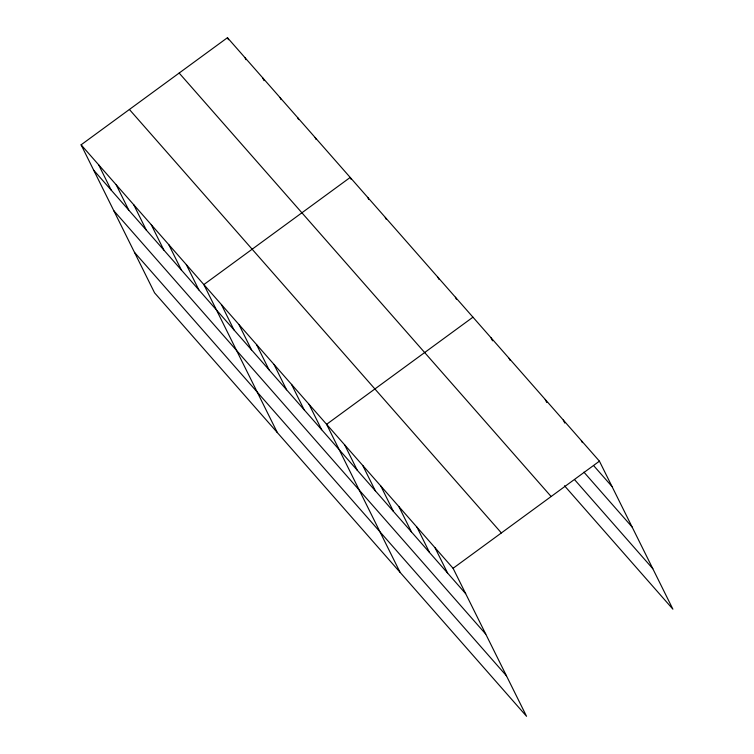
<?xml version="1.0" encoding="UTF-8"?>
<svg xmlns="http://www.w3.org/2000/svg" width="754" height="754" viewBox="0 0 754 754"><rect width="100%" height="100%" fill="white"/><g stroke="black" fill="none" stroke-linecap="round" stroke-linejoin="round"><path stroke-width="1.13" d="M81.102 144.825L453.079 568.29L526.546 716.3L154.57 292.835L81.102 144.825L227.454 37.7L599.43 461.165L672.898 609.175L564.492 485.764M472.956 317.189L326.605 424.313L400.072 572.324M453.079 568.29L599.43 461.165M593.964 465.981L612.031 486.547M583.935 472.164L632.116 527.018M574.52 479.582L652.813 568.714M179.16 73.053L551.127 496.518M129.396 109.471L501.372 532.937M93.703 170.206L465.68 593.671M113.788 210.677L485.764 634.142M134.485 252.364L506.462 675.829M581.362 440.6L582.371 442.626M563.295 420.025L564.803 423.079M545.227 399.46L546.735 402.504M509.091 358.329L510.1 360.355M491.024 337.754L492.532 340.799M455.416 297.227L456.424 299.253M437.886 277.265L438.894 279.291M385.275 217.369L386.284 219.405M367.735 197.407L368.744 199.442M351.213 179.471L350.205 177.444L203.853 284.569L277.321 432.579M315.134 137.52L316.143 139.547M297.594 117.558L298.603 119.584M280.064 97.586L281.072 99.622M262.524 77.624L264.041 80.669M244.993 57.662L245.993 59.698M227.454 37.7L228.462 39.726M435.011 547.724L447.612 573.106M416.943 527.15L429.544 552.541M398.875 506.584L411.477 531.966M380.808 486.019L393.409 511.401M362.74 465.444L375.341 490.835M344.672 444.879L357.273 470.26M309.065 404.351L321.666 429.733M291.534 384.38L304.135 409.771M273.994 364.418L286.595 389.809M256.464 344.455L269.065 369.846M238.924 324.493L251.525 349.875M221.384 304.531L233.985 329.913M186.313 264.607L198.915 289.988M168.783 244.645L181.384 270.026M151.243 224.673L163.844 250.064M133.712 204.711L146.314 230.102M116.173 184.749L128.774 210.13M98.633 164.787L111.234 190.168"/></g></svg>
